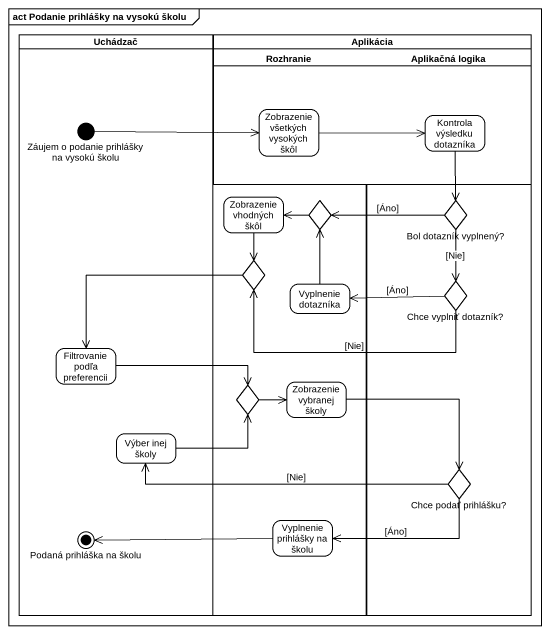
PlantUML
@startuml
mainframe act Podanie prihlášky na vysokú školu
hide empty description
state Uchádzač <<partition>> {
  state "Záujem o podanie prihlášky na vysokú školu" as Záujem_o_podanie_prihlášky <<start>>
  state "Filtrovanie podľa preferencii" as Filtrovanie_podľa
  state "Výber inej školy" as Výber_inej_školy
  state "Podaná prihláška na školu" as Podaná_prihláška_na_školu <<end>>
}
state Rozhranie <<partition>> {
  state "Zobrazenie vhodných škôl" as Zobrazenie_vhodných_škôl
  state choice1 <<choice>>
  state choice2 <<choice>>
  state "Vyplnenie dotazníka" as Vyplnenie_dotazníka
  state "Zobrazenie vybranej školy" as Zobrazenie_vybranej_školy
  state choice3 <<choice>>
  state "Vyplnenie prihlášky na školu" as Vyplnenie_prihlášky_na_školu
}
state Aplikácia <<partition>> {
  state "Zobrazenie všetkých vysokých škôl" as Zobrazenie_všetkých
  state "Kontrola výsledku dotazníka" as Kontrola_výsledku_dotazníka
}
state "Aplikačná logika" as Aplikačná_logika <<partition>> {
  state "Bol dotazník vyplnený?" as Bol_dotazník_vyplnený <<choice>>
  state "Chce vyplniť dotazník?" as Chce_vyplniť_dotazník <<choice>>
  state "Chce podať prihlášku?" as Chce_podať_prihlášku <<choice>>
}
Zobrazenie_všetkých -right-> Kontrola_výsledku_dotazníka
Záujem_o_podanie_prihlášky -right-> Zobrazenie_všetkých
Kontrola_výsledku_dotazníka --> Bol_dotazník_vyplnený
Zobrazenie_vhodných_škôl --> choice2
choice1 -left-> Zobrazenie_vhodných_škôl
Bol_dotazník_vyplnený -left-> choice1 : [Áno]
Bol_dotazník_vyplnený --> Chce_vyplniť_dotazník : [Nie]
choice2 -left-> Filtrovanie_podľa
Vyplnenie_dotazníka -up-> choice1
Chce_vyplniť_dotazník -left-> choice2 : [Nie]
Chce_vyplniť_dotazník -left-> Vyplnenie_dotazníka : [Áno]
Filtrovanie_podľa -right-> choice3
Zobrazenie_vybranej_školy -right-> Chce_podať_prihlášku
choice3 -right-> Zobrazenie_vybranej_školy
Výber_inej_školy -right-> choice3
Chce_podať_prihlášku -left-> Výber_inej_školy : [Nie]
Chce_podať_prihlášku -left-> Vyplnenie_prihlášky_na_školu : [Áno]
Vyplnenie_prihlášky_na_školu -left-> Podaná_prihláška_na_školu
@enduml
